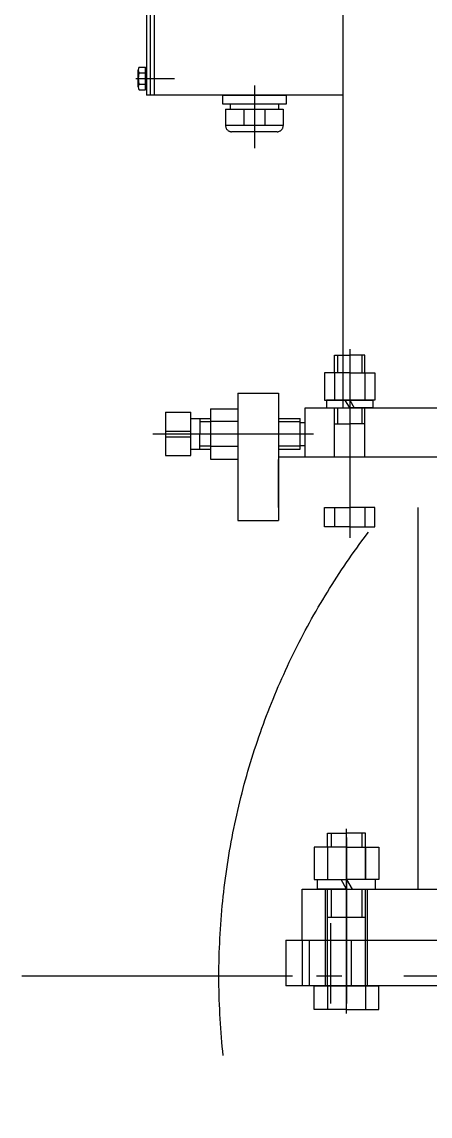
# Model space of a CAD drawing. Header units: millimetres. Extents: x 0 to 14700, y -398 to 10395.
# Drawn here: x 2332 to 2653, y 5391 to 6252 of the extents above; entities that cross this region are included whole.
import ezdxf

# ---------------------------------------------------------------- set-up
doc = ezdxf.new("R2010")
doc.units = ezdxf.units.MM
doc.header["$LTSCALE"] = 350
doc.linetypes.add('G', pattern=[2, 1.25, -0.25, 0.25, -0.25])
doc.linetypes.add('K', pattern=[2.5, 1.25, -0.25, 0.25, -0.25, 0.25, -0.25])
for name, color, linetype in [('01', 7, 'Continuous'), ('05', 142, 'G'), ('07', 6, 'K')]:
    doc.layers.add(name, color=color, linetype=linetype)

# ---------------------------------------------------------------- blocks, each defined once
blk = doc.blocks.new('A$C36681D4F')
at = {"layer": '05', "ltscale": 0.8}
blk.add_line((1140.15, 771.79), (0, 771.79), dxfattribs=at)
blk = doc.blocks.new('EFSDFF')
at = {"layer": '07', "color": 6, "linetype": 'K'}
blk.add_circle((19187.41, 25190.62), 576.83, dxfattribs=at)
blk = doc.blocks.new('rtrtrt')
at = {"layer": '07', "color": 6, "linetype": 'K', "ltscale": 1.2}
for p, q in [((7210.72, 22062.23), (7210.72, 21998.97)), ((7175.72, 22048.95), (7175.72, 22012.95)), ((7194.22, 22012.95), (7194.22, 22048.95)), ((7227.22, 22012.95), (7227.22, 22048.95)), ((7845.3, 22012.95), (7175.72, 22012.95))]:
    blk.add_line(p, q, dxfattribs=at)
at = {"layer": '07', "color": 6, "linetype": 'K', "ltscale": 0.8}
blk.add_line((7175.72, 22048.95), (7385.22, 22048.95), dxfattribs=at)
blk = doc.blocks.new('wtrerwer')
at = {"layer": '07', "color": 6, "linetype": 'K', "ltscale": 1.5}
for p, q in [((3453.14, 5336.9), (3453.14, 5938.9)), ((3301.23, 5838.9), (3301.23, 5582.9)), ((3304.23, 5838.9), (3304.23, 5582.9)), ((3298.23, 5750.9), (3298.23, 5582.9)), ((3291.83, 5589.23), (3291.83, 5602.56)), ((3292.52, 5604.78), (3297.63, 5604.78)), ((3297.63, 5587.01), (3297.63, 5604.78)), ((3298.23, 5603.2), (3297.63, 5603.8)), ((3298.23, 5603.2), (3298.23, 5588.6)), ((3289.83, 5595.9), (3320.23, 5595.9)), ((3292.52, 5600.34), (3297.63, 5600.34)), ((3292.52, 5591.45), (3297.63, 5591.45)), ((3292.52, 5587.01), (3297.63, 5587.01)), ((3298.23, 5588.6), (3297.63, 5588)), ((3383.23, 5590.36), (3383.23, 5541.05)), ((3383.23, 5590.36), (3383.23, 5552.71)), ((3453.23, 5582.9), (3298.23, 5582.9)), ((3358.29, 5575.75), (3358.29, 5582.9)), ((3358.29, 5582.9), (3408.17, 5582.9)), ((3408.17, 5582.9), (3408.17, 5575.75)), ((3408.17, 5575.75), (3358.29, 5575.75)), ((3360.54, 5571.65), (3360.54, 5558.79)), ((3360.54, 5571.65), (3405.91, 5571.65)), ((3364.2, 5575.75), (3364.2, 5571.65)), ((3374.9, 5571.65), (3374.9, 5558.79)), ((3391.55, 5571.65), (3391.55, 5558.79)), ((3402.26, 5575.75), (3402.26, 5571.65)), ((3405.91, 5571.65), (3405.91, 5558.79)), ((3405.91, 5558.79), (3360.54, 5558.79)), ((3401.17, 5554.04), (3365.29, 5554.04)), ((3446.23, 5364.4), (3446.23, 5378.4)), ((3446.23, 5378.4), (3458.23, 5378.4)), ((3448.63, 5378.4), (3448.63, 5364.4)), ((3458.23, 5383.15), (3458.23, 5234.62)), ((3470.23, 5378.4), (3458.23, 5378.4)), ((3467.83, 5378.4), (3467.83, 5364.4)), ((3470.23, 5364.4), (3470.23, 5378.4)), ((3438.45, 5364.4), (3438.45, 5342.9)), ((3458.23, 5364.4), (3438.45, 5364.4)), ((3446.23, 5364.4), (3446.23, 5342.9)), ((3458.23, 5364.4), (3478, 5364.4)), ((3470.23, 5364.4), (3470.23, 5342.9)), ((3478, 5364.4), (3478, 5342.9)), ((3370.23, 5348.4), (3370.23, 5248.4)), ((3370.23, 5348.4), (3402.23, 5348.4)), ((3402.23, 5348.4), (3402.23, 5248.4)), ((3348.73, 5336.17), (3370.23, 5336.17)), ((3348.73, 5336.17), (3348.73, 5296.62)), ((3423.23, 5336.9), (3773.23, 5336.9)), ((3423.23, 5298.4), (3423.23, 5336.9)), ((3423.23, 5298.4), (3423.23, 5336.9)), ((3423.23, 5336.9), (3423.23, 5336.9)), ((3423.23, 5336.9), (3423.23, 5336.9)), ((3438.45, 5342.9), (3458.23, 5342.9)), ((3458.23, 5342.9), (3439.98, 5342.9)), ((3439.98, 5342.9), (3439.98, 5336.9)), ((3439.98, 5336.9), (3458.23, 5336.9)), ((3446.23, 5298.4), (3446.23, 5336.9)), ((3448.63, 5336.9), (3448.63, 5324.4)), ((3458.23, 5336.9), (3454.76, 5342.9)), ((3458.23, 5342.9), (3476.48, 5342.9)), ((3478, 5342.9), (3458.23, 5342.9)), ((3458.23, 5342.9), (3461.69, 5336.9)), ((3476.48, 5336.9), (3458.23, 5336.9)), ((3467.83, 5336.9), (3467.83, 5324.4)), ((3470.23, 5298.4), (3470.23, 5336.9)), ((3476.48, 5342.9), (3476.48, 5336.9)), ((3313.23, 5333.4), (3313.23, 5299.4)), ((3313.23, 5333.4), (3333.23, 5333.4)), ((3333.23, 5299.4), (3333.23, 5333.4)), ((3333.23, 5328.4), (3348.73, 5328.4)), ((3340.23, 5328.4), (3340.23, 5316.4)), ((3370.23, 5326.28), (3348.73, 5326.28)), ((3402.23, 5328.4), (3419.23, 5328.4)), ((3419.23, 5304.4), (3419.23, 5328.4)), ((3313.23, 5318.64), (3333.23, 5318.64)), ((3348.73, 5326), (3340.23, 5326)), ((3419.23, 5326), (3402.23, 5326)), ((3419.23, 5325.4), (3423.23, 5325.4)), ((3423.23, 5307.4), (3423.23, 5325.4)), ((3446.23, 5324.4), (3458.23, 5324.4)), ((3470.23, 5324.4), (3458.23, 5324.4)), ((3303.36, 5316.4), (3429.84, 5316.4)), ((3313.23, 5314.16), (3333.23, 5314.16)), ((3340.23, 5304.4), (3340.23, 5316.4)), ((3333.23, 5304.4), (3348.73, 5304.4)), ((3348.73, 5306.8), (3340.23, 5306.8)), ((3370.23, 5306.51), (3348.73, 5306.51)), ((3419.23, 5306.8), (3402.23, 5306.8)), ((3402.23, 5304.4), (3419.23, 5304.4)), ((3419.23, 5307.4), (3423.23, 5307.4)), ((3313.23, 5299.4), (3333.23, 5299.4)), ((3348.73, 5296.62), (3370.23, 5296.62)), ((3402.23, 5298.4), (3773.23, 5298.4)), ((3402.23, 5258.4), (3402.23, 5296.4)), ((3438.45, 5243.4), (3438.45, 5258.4)), ((3438.45, 5258.4), (3458.23, 5258.4)), ((3446.23, 5258.4), (3446.23, 5243.4)), ((3478, 5258.4), (3458.23, 5258.4)), ((3470.23, 5258.4), (3470.23, 5243.4)), ((3478, 5243.4), (3478, 5258.4)), ((3512.23, 4958.4), (3512.23, 5258.4)), ((3370.23, 5248.4), (3402.23, 5248.4)), ((3458.23, 5243.4), (3438.45, 5243.4)), ((3458.23, 5243.4), (3478, 5243.4)), ((3440.73, 5002.4), (3455.73, 5002.4)), ((3440.73, 4991.5), (3440.73, 5002.4)), ((3443.73, 5002.4), (3443.73, 4991.5)), ((3455.73, 4860.63), (3455.73, 5005.95)), ((3470.73, 5002.4), (3455.73, 5002.4)), ((3467.73, 5002.4), (3467.73, 4991.5)), ((3470.73, 4965.9), (3470.73, 5002.4)), ((3430.3, 4991.5), (3430.3, 4965.9)), ((3455.73, 4991.5), (3430.3, 4991.5)), ((3440.73, 4991.5), (3440.73, 4965.9)), ((3455.73, 4999.07), (3455.73, 4868.41)), ((3455.73, 4992.55), (3455.73, 4964.85)), ((3455.73, 4991.5), (3481.15, 4991.5)), ((3470.73, 4991.5), (3470.73, 4965.9)), ((3481.15, 4991.5), (3481.15, 4965.9)), ((3430.3, 4965.9), (3455.73, 4965.9)), ((3432.98, 4965.9), (3455.73, 4965.9)), ((3432.98, 4958.4), (3432.98, 4965.9)), ((3455.73, 4958.4), (3451.4, 4965.9)), ((3455.73, 4956.3), (3455.73, 4967.99)), ((3481.15, 4965.9), (3455.73, 4965.9)), ((3478.48, 4965.9), (3455.73, 4965.9)), ((3455.73, 4965.9), (3460.06, 4958.4)), ((3478.48, 4958.4), (3478.48, 4965.9)), ((3420.73, 4958.4), (3624.85, 4958.4)), ((3420.73, 4918.4), (3420.73, 4958.4)), ((3455.73, 4958.4), (3432.98, 4958.4)), ((3439.23, 4918.4), (3439.23, 4958.4)), ((3440.73, 4918.4), (3440.73, 4958.4)), ((3443.73, 4958.4), (3443.73, 4936.4)), ((3455.73, 4958.4), (3478.48, 4958.4)), ((3467.73, 4958.4), (3467.73, 4936.4)), ((3470.73, 4918.4), (3470.73, 4958.4)), ((3472.23, 4918.4), (3472.23, 4958.4)), ((3440.73, 4936.4), (3470.73, 4936.4)), ((3420.73, 4918.4), (3630.23, 4918.4)), ((3420.73, 4918.4), (3420.73, 4882.4)), ((3439.23, 4882.4), (3439.23, 4918.4)), ((3439.23, 4882.4), (3439.23, 4918.4)), ((3440.73, 4882.4), (3440.73, 4918.4)), ((3470.73, 4882.4), (3470.73, 4918.4)), ((3472.23, 4882.4), (3472.23, 4918.4)), ((3472.23, 4882.4), (3472.23, 4918.4)), ((4090.31, 4882.4), (3420.73, 4882.4)), ((3430.3, 4882.4), (3481.15, 4882.4)), ((3430.3, 4882.4), (3455.73, 4882.4)), ((3430.3, 4863.7), (3430.3, 4882.4)), ((3440.73, 4882.4), (3440.73, 4863.7)), ((3481.15, 4882.4), (3455.73, 4882.4)), ((3470.73, 4882.4), (3470.73, 4863.7)), ((3481.15, 4863.7), (3481.15, 4882.4)), ((3455.73, 4863.7), (3430.3, 4863.7)), ((3455.73, 4863.7), (3481.15, 4863.7))]:
    blk.add_line(p, q, dxfattribs=at)
for centre, radius, start, end in [((3295.76, 5602.56), 3.93, 145.61575, 214.38425), ((3306.53, 5595.9), 14.7, 162.41205, 197.58795), ((3295.76, 5589.23), 3.93, 145.61575, 214.38425), ((3365.29, 5558.79), 4.75, 180, 270), ((3401.17, 5558.79), 4.75, 270, 0)]:
    blk.add_arc(centre, radius, start, end, dxfattribs=at)

msp = doc.modelspace()

# ---------------------------------------------------------------- linework, layer by layer
at = {"layer": '05'}
msp.add_line((3944.57, 5501.31), (2331.51, 5501.31), dxfattribs=at)

# ---------------------------------------------------------------- block references
at = {"layer": '01'}
for name, p in [('A$C36681D4F', (2563.32, 4729.51)), ('wtrerwer', (-868.68, 611.41)), ('rtrtrt', (-4636.37, -16519.14))]:
    msp.add_blockref(name, p, dxfattribs=at)
at = {"layer": '01', "color": 7, "linetype": 'Continuous'}
msp.add_blockref('EFSDFF', (-16123.95, -19689.31), dxfattribs=at)

doc.saveas('drawing.dxf')
